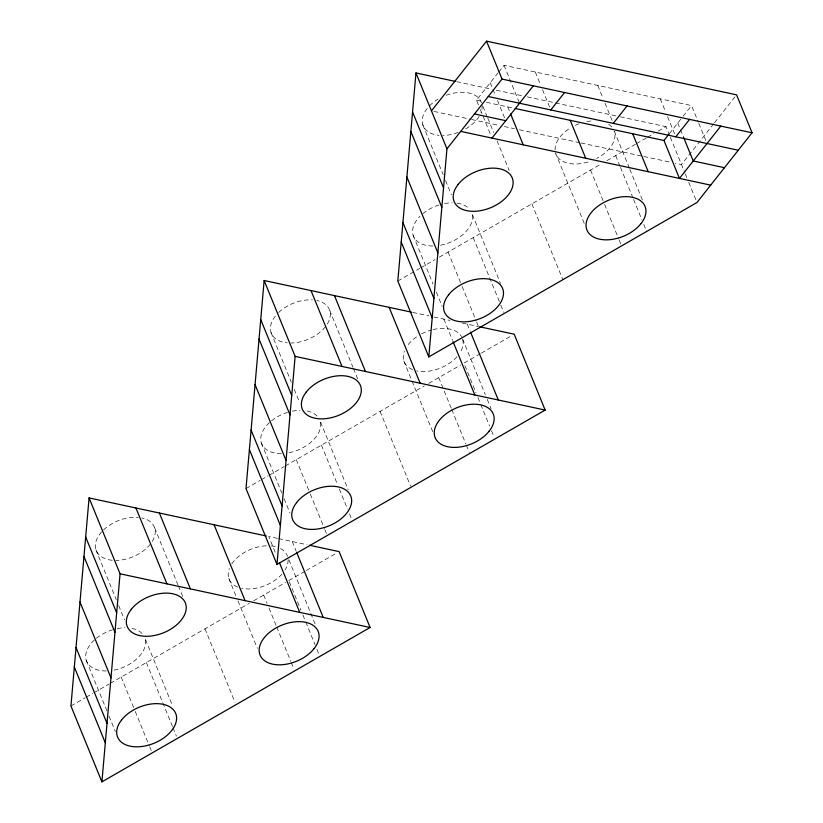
<?xml version="1.0" encoding="UTF-8"?>
<svg xmlns="http://www.w3.org/2000/svg" width="823" height="823" viewBox="0 0 823 823"><rect width="100%" height="100%" fill="white"/><g stroke="black" fill="none" stroke-linecap="round" stroke-linejoin="round"><path stroke-width="0.62" stroke-dasharray="4.12 3.09" d="M275.355 316.063L273.421 318.84A31.377 19.495 -22.2 0 0 272.032 334.755L273.555 336.864A31.377 19.495 -22.2 0 0 287.248 342.862M427.188 108.492L425.244 111.27A31.377 19.495 -22.2 0 0 423.845 127.184L425.368 129.293A31.377 19.495 -22.2 0 0 439.05 135.301M478.42 104.912L476.486 100.169L497.915 73.052M498.687 72.085L504.046 65.305L691.546 105.591L698.326 122.185M669.325 133.707L682.349 117.236M683.111 116.259L691.546 105.591M713.757 123.728L681.485 164.569L675.21 163.221M714.539 122.73L736.575 94.84M456.991 356.678L455.829 357.995A31.377 19.495 -22.2 0 1 435.316 369.805L431.396 370.741A31.377 19.495 -22.2 0 1 416.675 370.864M281.929 574.094L280.766 575.411A31.377 19.495 -22.2 0 1 260.243 587.221L256.323 588.157A31.377 19.495 -22.2 0 1 241.612 588.28M397.818 281.024L419.668 268.442M420.759 267.814L434.966 259.636M439.338 257.115L601.479 163.787M606.942 160.639L635.366 144.272M636.457 143.644L646.302 137.976M647.403 137.348L653.966 133.573M658.338 131.052L665.992 126.639L669.871 136.124M245.995 488.574L260.202 480.395M261.292 479.768L267.856 475.992M268.946 475.365L284.244 466.559M285.334 465.931L424.349 385.915M428.783 383.364L460.613 365.042M480.293 353.705L463.894 363.149L476.003 392.787M481.383 353.077L511.988 335.465M70.932 705.99L85.139 697.811M86.23 697.184L92.783 693.408M93.873 692.781L109.181 683.975M110.272 683.347L249.287 603.331M253.721 600.78L285.55 582.458M288.832 580.565L305.23 571.131M306.321 570.493L336.926 552.881M289.068 452.722L292.988 451.776A31.377 19.495 -22.2 0 0 313.45 439.904L315.806 437.208A31.377 19.495 -22.2 0 0 320.054 420.862L348.129 489.613M113.996 670.138L117.915 669.192A31.377 19.495 -22.2 0 0 138.387 657.32L140.743 654.624A31.377 19.495 -22.2 0 0 144.982 638.278L172.583 705.846M440.572 245.233L444.492 244.308A31.377 19.495 -22.2 0 0 465.067 232.559L467.454 229.874A31.377 19.495 -22.2 0 0 471.929 213.496L500.497 283.431M586.84 121.588L590.729 121.002A31.377 19.495 -22.2 0 1 593.27 120.816M456.672 81.693L491.259 89.131M496.228 90.191L522.338 95.797M527.306 96.867L619.122 116.578M620.357 116.845L665.992 126.639M476.486 100.169L481.486 101.239M486.486 102.319L512.729 107.967M433.968 111.424L470.406 119.242M471.661 119.51L499.304 125.446M504.324 126.526L514.385 128.686M519.406 129.767L579.711 142.718M580.976 142.986L642.537 156.205M643.792 156.473L670.179 162.141M412.776 312.431L428.927 315.898M433.896 316.968L450.016 320.435M462.361 323.079L478.4 326.515M277.423 538.376L268.782 536.524L276.034 554.301M278.658 538.643L307.041 544.733M611.828 126.958L609.853 125.117A31.377 19.495 -22.2 0 0 607.456 123.573M698.809 123.378L707.039 143.521M677.751 123.059L683.553 137.276M660.293 98.883L665.622 111.918M667.556 116.66L675.796 136.813M670.354 137.307L684.88 172.871M685.364 174.054L686.814 177.614M688.748 182.356L696.011 200.133M597.776 85.448L603.105 98.482M605.039 103.225L613.269 123.378M629.389 168.139L614.38 131.392A31.377 19.495 -22.2 0 1 610.008 147.759L607.641 150.444A31.377 19.495 -22.2 0 1 596.613 158.479M629.873 169.322L642.465 200.143M615.676 155.609L620.038 166.277M620.521 167.46L633.103 198.281M633.587 199.464L641.827 219.618M643.761 224.36L646.662 231.469M590.564 170.073L604.123 203.26M604.607 204.443L618.649 238.814M619.133 240.007L621.55 245.933M535.289 72.013L540.618 85.057M542.552 89.8L550.782 109.943M584.217 223.311L555.659 153.376A31.377 19.495 -22.2 0 0 583.198 163.191L587.118 162.254A31.377 19.495 -22.2 0 0 589.062 161.658M504.046 65.305L519.539 103.235M507.729 106.887L510.147 112.813M490.261 82.742L495.59 95.777M497.524 100.519L505.754 120.672M531.884 203.857L562.87 279.717M482.998 106.424L487.35 117.092M487.833 118.275L493.646 132.503M497.041 140.795L509.139 170.433M480.354 109.654L491.012 135.733M473.225 237.621L500.333 303.996M500.816 305.179L503.727 312.287M422.816 124.859L443.155 174.641M445.572 180.566L451.385 194.794M448.082 252.085L461.641 285.272M462.125 286.455L476.167 320.836M476.651 322.019L479.068 327.945M467.299 324.139L470.2 331.247M462.557 338.942L485.313 394.659M487.247 399.402L491.125 408.877M413.146 235.296L433.001 283.894M436.385 292.196L442.198 306.423M477.937 397.53L480.354 403.455M480.838 404.638L489.551 425.975M491.496 430.717L493.913 436.643M443.844 319.108L452.557 340.444M438.741 377.623L451.333 408.445M451.817 409.628L465.859 444.009M466.343 445.192L469.244 452.311M403.836 360.947L411.582 379.907M412.066 381.1L432.888 432.065M380.072 411.407L410.574 486.084M329.725 310.415L352.964 367.315M353.448 368.498L357.799 379.166M321.433 445.161L337.409 484.274M339.343 489.016L347.573 509.17M349.508 513.912L351.925 519.838M271.004 332.42L291.332 382.211M294.243 389.32L299.562 402.365M296.27 459.635L309.818 492.833M310.302 494.016L324.344 528.387M324.828 529.57L326.762 534.312M261.395 443.052L281.723 492.833M284.151 498.759L289.953 512.986M292.237 541.555L296.105 551.04M288.945 559.918L315.096 623.927M289.315 581.748L300.93 610.203M302.874 614.946L305.292 620.871M305.775 622.054L314.972 644.574M316.906 649.316L318.851 654.059M263.679 595.039L267.074 603.341M269.008 608.084L276.271 625.861M276.754 627.044L290.797 661.425M291.28 662.608L293.698 668.533M228.773 578.363L236.036 596.14M237.97 600.883L257.342 648.298M204.999 628.823L235.018 702.317M154.652 527.841L177.891 584.731M178.375 585.914L182.737 596.582M146.36 662.577L172.511 726.586M172.995 727.769L176.379 736.06M95.941 549.836L116.269 599.628M118.687 605.553L124.499 619.781M121.197 677.051L134.756 710.249M135.239 711.432L149.282 745.803M149.765 746.986L151.216 750.545M86.322 660.468L107.144 711.432M109.078 716.175L115.374 731.585M482.072 105.385A31.377 19.495 -22.2 0 1 480.992 112.7M479.12 116.455A31.377 19.495 -22.2 0 1 463.781 129.952M458.164 132.452A31.377 19.495 -22.2 0 1 442.681 135.456M429.555 105.807A31.377 19.495 -22.2 0 1 437.929 99.264M446.2 95.273A31.377 19.495 -22.2 0 1 453.998 93.061L457.886 92.485A31.377 19.495 -22.2 0 1 477.021 96.589L478.996 98.431A31.377 19.495 -22.2 0 1 481.537 102.865M555.062 149.981A31.377 19.495 -22.2 0 1 570.771 127.781M575.256 125.384A31.377 19.495 -22.2 0 1 579.042 123.8M432.898 245.995A31.377 19.495 -22.2 0 1 415.656 239.75L414.164 237.641A31.377 19.495 -22.2 0 1 415.666 221.696L417.631 218.928A31.377 19.495 -22.2 0 1 420.018 216.243M422.796 213.702A31.377 19.495 -22.2 0 1 439.616 204.773M444.513 203.569A31.377 19.495 -22.2 0 1 452.187 202.808M456.96 203.106A31.377 19.495 -22.2 0 1 469.419 209.042M106.311 670.961A31.377 19.495 -22.2 0 1 88.915 664.881L87.382 662.793A31.377 19.495 -22.2 0 1 88.647 646.888L90.571 644.111A31.377 19.495 -22.2 0 1 95.674 638.874M96.414 638.257A31.377 19.495 -22.2 0 1 112.422 629.842M117.319 628.607A31.377 19.495 -22.2 0 1 125.003 627.774M132.05 628.422A31.377 19.495 -22.2 0 1 142.4 633.864M152.245 541.421A31.377 19.495 -22.2 0 0 152.101 523.397L150.125 521.566A31.377 19.495 -22.2 0 0 141.813 517.914M150.3 544.198A31.377 19.495 -22.2 0 1 115.806 560.432M112.185 560.278A31.377 19.495 -22.2 0 1 98.493 554.28L96.97 552.171A31.377 19.495 -22.2 0 1 98.349 536.257L100.293 533.479A31.377 19.495 -22.2 0 1 101.826 531.679M103.544 529.93A31.377 19.495 -22.2 0 1 127.102 518.037L130.991 517.461A31.377 19.495 -22.2 0 1 138.408 517.4M288.091 559.753A31.377 19.495 -22.2 0 1 285.077 569.948M237.528 587.036A31.377 19.495 -22.2 0 1 229.329 568.539M231.788 563.848A31.377 19.495 -22.2 0 1 259.945 546.565L263.833 545.978A31.377 19.495 -22.2 0 1 267.619 545.762M271.251 545.916A31.377 19.495 -22.2 0 1 276.775 546.986M280.561 548.54A31.377 19.495 -22.2 0 1 282.968 550.083L284.943 551.924A31.377 19.495 -22.2 0 1 287.494 556.358M281.373 453.545A31.377 19.495 -22.2 0 1 263.977 447.465L262.444 445.377A31.377 19.495 -22.2 0 1 263.71 429.472L265.644 426.695A31.377 19.495 -22.2 0 1 270.736 421.458M271.477 420.841A31.377 19.495 -22.2 0 1 287.484 412.426M292.381 411.181A31.377 19.495 -22.2 0 1 300.066 410.358M307.113 411.006A31.377 19.495 -22.2 0 1 317.462 416.448M327.307 324.005A31.377 19.495 -22.2 0 0 327.173 305.981L325.188 304.15A31.377 19.495 -22.2 0 0 316.886 300.498M325.363 326.782A31.377 19.495 -22.2 0 1 290.879 343.016M278.606 312.514A31.377 19.495 -22.2 0 1 302.164 300.621L306.053 300.045A31.377 19.495 -22.2 0 1 312.287 299.891M462.793 339.765A31.377 19.495 -22.2 0 1 460.139 352.532M412.59 369.62A31.377 19.495 -22.2 0 1 404.391 351.123M408.198 344.58A31.377 19.495 -22.2 0 1 418.938 335.352M421.592 333.86A31.377 19.495 -22.2 0 1 431.087 330.085M433.052 329.57A31.377 19.495 -22.2 0 1 435.007 329.149L438.896 328.562A31.377 19.495 -22.2 0 1 458.03 332.667L460.006 334.508A31.377 19.495 -22.2 0 1 461.528 336.617"/><path stroke-width="1.23" d="M266.292 535.989L89.079 497.925L70.932 705.99L101.918 781.85L370.103 627.486L339.117 551.616L309.51 545.258M101.918 781.85L120.065 573.796L89.079 497.925M411.531 312.164L264.142 280.509L245.995 488.574L276.981 564.434L545.165 410.07L514.18 334.2L479.634 326.782M276.981 564.434L295.128 356.38L264.142 280.509M431.458 110.879L486.547 41.15L736.575 94.84L752.068 132.77L696.978 202.499L428.804 356.884L397.818 281.024L415.965 72.949L455.438 81.426M428.804 356.884L446.951 148.809L415.965 72.949M446.951 148.809L502.04 79.08L486.547 41.15M491.979 138.099L533.314 85.798M550.782 109.943L564.568 92.515M613.269 123.378L627.054 105.92M752.068 132.77L720.804 126.104L679.459 178.416L663.966 140.486L668.564 134.674M675.796 136.813L689.561 119.386L720.804 126.104M502.04 79.08L689.561 119.386M488.265 96.517L738.293 150.239M515.229 108.502L663.966 140.486M474.49 113.944L505.754 120.672M724.507 167.707L693.244 160.989L683.553 137.276M460.726 131.382L710.805 185.154M295.128 356.38L545.165 410.07M120.065 573.796L370.103 627.486M632.722 133.768L648.215 171.698M570.216 120.323L585.709 158.253M510.63 113.996L523.222 144.817M412.549 111.969L443.535 187.829M410.852 131.474L441.838 207.334M470.684 332.43L498.285 399.999M406.871 177.007L437.857 252.867M453.041 341.627L474.83 394.968M402.91 222.498L433.896 298.358M401.213 242.024L432.198 317.884M389.156 307.36L420.142 383.22M334.447 295.611L365.433 371.471M311.012 290.581L341.998 366.441M260.726 319.55L291.712 395.421M259.029 339.035L290.015 414.905M255.048 384.567L286.034 460.427M251.087 430.069L282.073 505.939M296.589 552.223L323.223 617.415M249.39 449.574L280.376 525.434M279.429 562.603L299.757 612.384M214.093 524.776L245.079 600.636M159.384 513.027L190.37 588.887M135.949 507.997L166.935 583.857M85.664 536.966L116.65 612.837M83.967 556.451L114.953 632.321M79.985 601.983L110.971 677.843M76.025 647.485L107.011 723.355M74.327 666.99L105.313 742.85M121.557 719.981L119.633 722.759A31.377 19.495 -22.2 0 0 118.368 738.653L119.901 740.751A31.377 19.495 -22.2 0 0 144.982 746.008L148.901 745.052A31.377 19.495 -22.2 0 0 169.373 733.18L171.729 730.495A31.377 19.495 -22.2 0 0 163.036 704.293A31.377 19.495 -22.2 0 0 121.557 719.981M296.619 502.565L294.696 505.343A31.377 19.495 -22.2 0 0 293.43 521.237L294.963 523.325A31.377 19.495 -22.2 0 0 320.054 528.592L323.974 527.636A31.377 19.495 -22.2 0 0 344.436 515.764L346.792 513.079A31.377 19.495 -22.2 0 0 338.099 486.877A31.377 19.495 -22.2 0 0 296.619 502.565M131.279 609.339L129.334 612.117A31.377 19.495 -22.2 0 0 127.956 628.031L129.478 630.14A31.377 19.495 -22.2 0 0 169.672 629.801A31.377 19.495 -22.2 0 0 183.087 599.267L181.111 597.426A31.377 19.495 -22.2 0 0 161.977 593.321L158.088 593.908A31.377 19.495 -22.2 0 0 131.279 609.339M306.341 391.923L304.407 394.701A31.377 19.495 -22.2 0 0 303.018 410.615L304.541 412.724A31.377 19.495 -22.2 0 0 344.744 412.385A31.377 19.495 -22.2 0 0 358.149 381.851L356.174 380.01A31.377 19.495 -22.2 0 0 337.039 375.905L333.15 376.492A31.377 19.495 -22.2 0 0 306.341 391.923M458.174 184.352L456.23 187.13A31.377 19.495 -22.2 0 0 454.841 203.044L456.354 205.153A31.377 19.495 -22.2 0 0 496.547 204.834A31.377 19.495 -22.2 0 0 509.982 174.291L508.007 172.449A31.377 19.495 -22.2 0 0 488.872 168.345L484.984 168.921A31.377 19.495 -22.2 0 0 458.174 184.352M448.617 294.778L446.663 297.556A31.377 19.495 -22.2 0 0 445.15 313.501L446.652 315.61A31.377 19.495 -22.2 0 0 471.558 321.093L475.478 320.168A31.377 19.495 -22.2 0 0 496.053 308.419L498.44 305.734A31.377 19.495 -22.2 0 0 490.189 279.367A31.377 19.495 -22.2 0 0 448.617 294.778M640.994 223.619L638.627 226.304A31.377 19.495 -22.2 0 1 618.104 238.114L614.184 239.051A31.377 19.495 -22.2 0 1 586.099 224.051A31.377 19.495 -22.2 0 1 617.826 197.448L621.715 196.862A31.377 19.495 -22.2 0 1 640.85 200.977L642.825 202.818A31.377 19.495 -22.2 0 1 640.994 223.619M489.181 431.17L486.815 433.855A31.377 19.495 -22.2 0 1 466.302 445.675L462.382 446.611A31.377 19.495 -22.2 0 1 434.277 431.622A31.377 19.495 -22.2 0 1 465.993 405.009L469.882 404.432A31.377 19.495 -22.2 0 1 489.016 408.537L490.992 410.368A31.377 19.495 -22.2 0 1 489.181 431.17M314.119 648.586L311.752 651.271A31.377 19.495 -22.2 0 1 291.229 663.091L287.309 664.027A31.377 19.495 -22.2 0 1 259.204 649.038A31.377 19.495 -22.2 0 1 290.931 622.425L294.819 621.849A31.377 19.495 -22.2 0 1 313.954 625.953L315.929 627.795A31.377 19.495 -22.2 0 1 314.119 648.586"/></g></svg>
